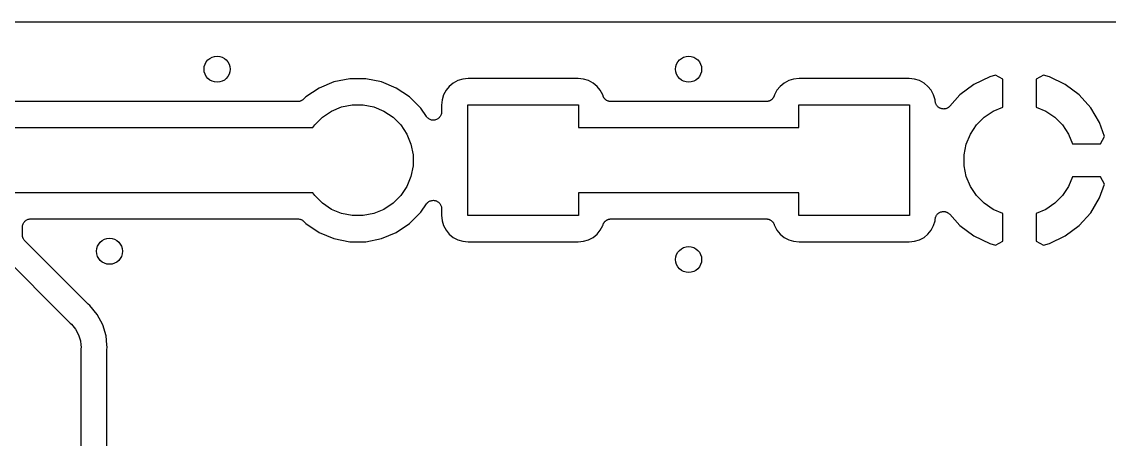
# Model space of a CAD drawing. Extents: x 2.85 to 5.2, y -4.31 to -3.17.
# Drawn here: x 3.897 to 4.554, y -3.419 to -3.166 of the extents above; entities that cross this region are included whole.
import ezdxf

# ---------------------------------------------------------------- set-up
doc = ezdxf.new("R2010")
doc.units = 0
doc.header["$MEASUREMENT"] = 0
doc.layers.add('BLACK', color=7, linetype='CONTINUOUS')

msp = doc.modelspace()

# ---------------------------------------------------------------- linework, layer by layer
at = {"layer": 'BLACK', "linetype": 'CONTINUOUS'}
for p, q in [((2.9922, -3.16634), (4.6636, -3.16634)), ((4.09515, -3.20079), (4.08565, -3.20268)), ((4.10485, -3.20079), (4.09515, -3.20079)), ((4.11435, -3.20268), (4.10485, -3.20079)), ((4.16678, -3.20069), (4.16345, -3.20102)), ((4.23322, -3.20069), (4.16678, -3.20069)), ((4.23655, -3.20102), (4.23322, -3.20069)), ((4.36678, -3.20069), (4.36345, -3.20102)), ((4.43322, -3.20069), (4.36678, -3.20069)), ((4.43655, -3.20102), (4.43322, -3.20069)), ((4.48196, -3.19968), (4.4724, -3.20424)), ((4.48543, -3.19863), (4.48196, -3.19968)), ((4.49, -3.20104), (4.48543, -3.19863)), ((4.51457, -3.19863), (4.51, -3.20104)), ((4.51804, -3.19968), (4.51457, -3.19863)), ((4.5276, -3.20424), (4.51804, -3.19968)), ((4.07669, -3.20639), (4.06863, -3.21177)), ((4.08565, -3.20268), (4.07669, -3.20639)), ((4.12331, -3.20639), (4.11435, -3.20268)), ((4.13137, -3.21177), (4.12331, -3.20639)), ((4.15535, -3.20535), (4.15338, -3.20774)), ((4.15774, -3.20338), (4.15535, -3.20535)), ((4.16048, -3.20192), (4.15774, -3.20338)), ((4.16345, -3.20102), (4.16048, -3.20192)), ((4.23952, -3.20192), (4.23655, -3.20102)), ((4.24226, -3.20338), (4.23952, -3.20192)), ((4.24465, -3.20535), (4.24226, -3.20338)), ((4.24662, -3.20774), (4.24465, -3.20535)), ((4.35535, -3.20535), (4.35338, -3.20774)), ((4.35774, -3.20338), (4.35535, -3.20535)), ((4.36048, -3.20192), (4.35774, -3.20338)), ((4.36345, -3.20102), (4.36048, -3.20192)), ((4.43952, -3.20192), (4.43655, -3.20102)), ((4.44226, -3.20338), (4.43952, -3.20192)), ((4.44465, -3.20535), (4.44226, -3.20338)), ((4.44662, -3.20774), (4.44465, -3.20535)), ((4.4724, -3.20424), (4.464, -3.2105)), ((4.49, -3.21792), (4.49, -3.20104)), ((4.51, -3.20104), (4.51, -3.21792)), ((4.536, -3.2105), (4.5276, -3.20424)), ((4.06608, -3.21397), (4.06567, -3.21419)), ((4.06649, -3.21376), (4.06608, -3.21397)), ((4.06651, -3.21374), (4.06649, -3.21376)), ((4.06653, -3.21373), (4.06651, -3.21374)), ((4.06689, -3.21344), (4.06653, -3.21373)), ((4.06725, -3.21315), (4.06689, -3.21344)), ((4.06729, -3.21312), (4.06725, -3.21315)), ((4.0673, -3.2131), (4.06729, -3.21311)), ((4.06729, -3.21311), (4.06729, -3.21311)), ((4.06729, -3.21311), (4.06729, -3.21312)), ((4.06863, -3.21177), (4.0673, -3.2131)), ((4.13823, -3.21863), (4.13137, -3.21177)), ((4.15102, -3.21345), (4.15069, -3.21678)), ((4.15192, -3.21048), (4.15102, -3.21345)), ((4.15338, -3.20774), (4.15192, -3.21048)), ((4.24808, -3.21048), (4.24662, -3.20774)), ((4.24825, -3.21102), (4.24808, -3.21048)), ((4.24833, -3.21123), (4.24825, -3.21102)), ((4.2484, -3.21144), (4.24833, -3.21123)), ((4.24852, -3.21167), (4.2484, -3.21144)), ((4.24862, -3.21192), (4.24852, -3.21167)), ((4.24874, -3.21211), (4.24862, -3.21192)), ((4.24885, -3.2123), (4.24874, -3.21211)), ((4.24901, -3.21251), (4.24885, -3.2123)), ((4.24916, -3.21273), (4.24901, -3.21251)), ((4.24932, -3.21289), (4.24916, -3.21273)), ((4.24946, -3.21307), (4.24932, -3.21289)), ((4.24966, -3.21324), (4.24946, -3.21307)), ((4.24985, -3.21342), (4.24966, -3.21324)), ((4.25004, -3.21355), (4.24985, -3.21342)), ((4.25021, -3.21369), (4.25004, -3.21355)), ((4.25044, -3.21382), (4.25021, -3.21369)), ((4.25066, -3.21397), (4.25044, -3.21382)), ((4.25087, -3.21405), (4.25066, -3.21397)), ((4.25106, -3.21416), (4.25087, -3.21405)), ((4.34928, -3.214), (4.34907, -3.21408)), ((4.3495, -3.21386), (4.34928, -3.214)), ((4.34973, -3.21373), (4.3495, -3.21386)), ((4.34991, -3.21359), (4.34973, -3.21373)), ((4.3501, -3.21347), (4.34991, -3.21359)), ((4.35029, -3.21328), (4.3501, -3.21347)), ((4.35049, -3.21311), (4.35029, -3.21328)), ((4.35063, -3.21294), (4.35049, -3.21311)), ((4.35079, -3.21279), (4.35063, -3.21294)), ((4.35094, -3.21257), (4.35079, -3.21279)), ((4.35111, -3.21236), (4.35094, -3.21257)), ((4.35122, -3.21217), (4.35111, -3.21236)), ((4.35135, -3.21198), (4.35122, -3.21217)), ((4.35145, -3.21174), (4.35135, -3.21198)), ((4.35158, -3.2115), (4.35145, -3.21174)), ((4.35164, -3.21129), (4.35158, -3.2115)), ((4.35173, -3.21109), (4.35164, -3.21129)), ((4.35175, -3.21102), (4.35173, -3.21109)), ((4.35192, -3.21048), (4.35175, -3.21102)), ((4.35338, -3.20774), (4.35192, -3.21048)), ((4.44808, -3.21048), (4.44662, -3.20774)), ((4.44898, -3.21345), (4.44808, -3.21048)), ((4.44909, -3.21455), (4.44898, -3.21345)), ((4.464, -3.2105), (4.45778, -3.2174)), ((4.54301, -3.21828), (4.536, -3.2105)), ((4.06376, -3.21457), (3.85199, -3.21457)), ((4.06422, -3.21452), (4.06376, -3.21457)), ((4.06468, -3.21448), (4.06422, -3.21452)), ((4.06471, -3.21447), (4.06468, -3.21448)), ((4.06474, -3.21447), (4.06471, -3.21447)), ((4.06518, -3.21434), (4.06474, -3.21447)), ((4.06562, -3.21421), (4.06518, -3.21434)), ((4.06565, -3.2142), (4.06562, -3.21421)), ((4.06567, -3.21419), (4.06565, -3.2142)), ((4.07867, -3.22401), (4.08415, -3.22034)), ((4.08415, -3.22034), (4.09024, -3.21782)), ((4.09024, -3.21782), (4.0967, -3.21654)), ((4.0967, -3.21654), (4.1033, -3.21654)), ((4.1033, -3.21654), (4.10976, -3.21782)), ((4.10976, -3.21782), (4.11585, -3.22034)), ((4.11585, -3.22034), (4.12133, -3.22401)), ((4.14153, -3.22357), (4.13823, -3.21863)), ((4.15069, -3.21678), (4.15069, -3.2208)), ((4.16654, -3.28346), (4.16654, -3.21654)), ((4.16654, -3.21654), (4.23346, -3.21654)), ((4.23346, -3.21654), (4.23346, -3.23031)), ((4.25132, -3.21424), (4.25106, -3.21416)), ((4.25156, -3.21435), (4.25132, -3.21424)), ((4.25178, -3.21439), (4.25156, -3.21435)), ((4.25199, -3.21446), (4.25178, -3.21439)), ((4.25226, -3.21449), (4.25199, -3.21446)), ((4.25252, -3.21454), (4.25226, -3.21449)), ((4.25274, -3.21454), (4.25252, -3.21454)), ((4.25296, -3.21457), (4.25274, -3.21454)), ((4.25303, -3.21457), (4.25296, -3.21457)), ((4.34697, -3.21457), (4.25303, -3.21457)), ((4.34719, -3.21455), (4.34697, -3.21457)), ((4.34741, -3.21455), (4.34719, -3.21455)), ((4.34767, -3.2145), (4.34741, -3.21455)), ((4.34794, -3.21447), (4.34767, -3.2145)), ((4.34815, -3.21441), (4.34794, -3.21447)), ((4.34837, -3.21437), (4.34815, -3.21441)), ((4.34862, -3.21427), (4.34837, -3.21437)), ((4.34887, -3.21419), (4.34862, -3.21427)), ((4.34907, -3.21408), (4.34887, -3.21419)), ((4.36654, -3.23031), (4.36654, -3.21654)), ((4.36654, -3.21654), (4.43346, -3.21654)), ((4.43346, -3.21654), (4.43346, -3.28346)), ((4.44916, -3.2149), (4.44909, -3.21455)), ((4.44922, -3.21526), (4.44916, -3.2149)), ((4.44926, -3.21538), (4.44922, -3.21526)), ((4.44928, -3.2155), (4.44926, -3.21538)), ((4.44942, -3.21584), (4.44928, -3.2155)), ((4.44954, -3.21618), (4.44942, -3.21584)), ((4.44961, -3.21629), (4.44954, -3.21618)), ((4.44965, -3.2164), (4.44961, -3.21629)), ((4.44986, -3.21671), (4.44965, -3.2164)), ((4.45004, -3.21702), (4.44986, -3.21671)), ((4.45013, -3.21711), (4.45004, -3.21702)), ((4.4502, -3.21722), (4.45013, -3.21711)), ((4.45045, -3.21748), (4.4502, -3.21722)), ((4.4507, -3.21775), (4.45045, -3.21748)), ((4.4508, -3.21782), (4.4507, -3.21775)), ((4.45088, -3.21791), (4.4508, -3.21782)), ((4.45119, -3.21811), (4.45088, -3.21791)), ((4.45148, -3.21833), (4.45119, -3.21811)), ((4.45159, -3.21838), (4.45148, -3.21833)), ((4.45169, -3.21845), (4.45159, -3.21838)), ((4.45203, -3.2186), (4.45169, -3.21845)), ((4.45236, -3.21875), (4.45203, -3.2186)), ((4.45248, -3.21878), (4.45236, -3.21875)), ((4.45259, -3.21883), (4.45248, -3.21878)), ((4.45295, -3.21891), (4.45259, -3.21883)), ((4.4533, -3.219), (4.45295, -3.21891)), ((4.45343, -3.219), (4.4533, -3.219)), ((4.45355, -3.21903), (4.45343, -3.219)), ((4.45391, -3.21903), (4.45355, -3.21903)), ((4.45428, -3.21905), (4.45391, -3.21903)), ((4.4544, -3.21903), (4.45428, -3.21905)), ((4.45452, -3.21903), (4.4544, -3.21903)), ((4.45488, -3.21897), (4.45452, -3.21903)), ((4.45524, -3.21892), (4.45488, -3.21897)), ((4.45536, -3.21887), (4.45524, -3.21892)), ((4.45548, -3.21885), (4.45536, -3.21887)), ((4.45582, -3.21871), (4.45548, -3.21885)), ((4.45616, -3.2186), (4.45582, -3.21871)), ((4.45627, -3.21853), (4.45616, -3.2186)), ((4.45639, -3.21849), (4.45627, -3.21853)), ((4.45669, -3.21829), (4.45639, -3.21849)), ((4.45701, -3.2181), (4.45669, -3.21829)), ((4.4571, -3.21802), (4.45701, -3.2181)), ((4.4572, -3.21795), (4.4571, -3.21802)), ((4.45746, -3.2177), (4.4572, -3.21795)), ((4.45774, -3.21745), (4.45746, -3.2177)), ((4.45778, -3.2174), (4.45774, -3.21745)), ((4.47867, -3.22401), (4.48415, -3.22034)), ((4.48415, -3.22034), (4.49, -3.21792)), ((4.51, -3.21792), (4.51585, -3.22034)), ((4.51585, -3.22034), (4.52133, -3.22401)), ((4.54837, -3.22728), (4.54301, -3.21828)), ((4.07401, -3.22867), (4.07867, -3.22401)), ((4.12133, -3.22401), (4.12599, -3.22867)), ((4.14183, -3.22394), (4.14153, -3.22357)), ((4.14214, -3.22432), (4.14183, -3.22394)), ((4.14215, -3.22433), (4.14214, -3.22432)), ((4.14214, -3.22432), (4.14214, -3.22432)), ((4.14252, -3.22464), (4.14215, -3.22433)), ((4.14289, -3.22494), (4.14252, -3.22464)), ((4.1429, -3.22494), (4.14289, -3.22494)), ((4.1429, -3.22495), (4.1429, -3.22494)), ((4.14333, -3.22518), (4.1429, -3.22495)), ((4.14375, -3.2254), (4.14333, -3.22518)), ((4.14376, -3.22541), (4.14375, -3.2254)), ((4.14423, -3.22555), (4.14376, -3.22541)), ((4.14376, -3.22541), (4.14376, -3.22541)), ((4.14468, -3.22569), (4.14423, -3.22555)), ((4.14469, -3.22569), (4.14468, -3.22569)), ((4.14469, -3.2257), (4.14469, -3.22569)), ((4.14518, -3.22575), (4.14469, -3.2257)), ((4.14565, -3.2258), (4.14518, -3.22575)), ((4.14566, -3.22579), (4.14565, -3.2258)), ((4.14567, -3.2258), (4.14566, -3.22579)), ((4.14615, -3.22575), (4.14567, -3.2258)), ((4.14662, -3.22571), (4.14615, -3.22575)), ((4.14663, -3.2257), (4.14662, -3.22571)), ((4.14664, -3.2257), (4.14663, -3.2257)), ((4.14711, -3.22556), (4.14664, -3.2257)), ((4.14756, -3.22543), (4.14711, -3.22556)), ((4.14757, -3.22543), (4.14756, -3.22543)), ((4.148, -3.2252), (4.14757, -3.22543)), ((4.14757, -3.22543), (4.14757, -3.22543)), ((4.14842, -3.22498), (4.148, -3.2252)), ((4.14843, -3.22498), (4.14842, -3.22498)), ((4.14844, -3.22497), (4.14843, -3.22498)), ((4.14881, -3.22467), (4.14844, -3.22497)), ((4.14919, -3.22437), (4.14881, -3.22467)), ((4.1495, -3.22399), (4.14919, -3.22436)), ((4.14919, -3.22436), (4.14919, -3.22436)), ((4.14919, -3.22436), (4.14919, -3.22437)), ((4.14981, -3.22362), (4.1495, -3.22399)), ((4.14982, -3.22361), (4.14981, -3.22362)), ((4.15005, -3.22318), (4.14982, -3.22361)), ((4.14982, -3.22361), (4.14982, -3.22361)), ((4.15028, -3.22277), (4.15005, -3.22318)), ((4.15029, -3.22275), (4.15028, -3.22276)), ((4.15028, -3.22276), (4.15028, -3.22277)), ((4.15043, -3.2223), (4.15029, -3.22275)), ((4.15058, -3.22183), (4.15043, -3.2223)), ((4.15063, -3.22135), (4.15058, -3.22182)), ((4.15058, -3.22182), (4.15058, -3.22183)), ((4.15058, -3.22183), (4.15058, -3.22183)), ((4.15069, -3.22087), (4.15063, -3.22135)), ((4.15069, -3.2208), (4.15069, -3.22085)), ((4.15069, -3.22085), (4.15069, -3.22085)), ((4.15069, -3.22085), (4.15069, -3.22085)), ((4.15069, -3.22085), (4.15069, -3.22087)), ((4.47401, -3.22867), (4.47867, -3.22401)), ((4.52133, -3.22401), (4.52599, -3.22867)), ((3.85097, -3.23031), (4.07291, -3.23031)), ((4.07291, -3.23031), (4.07401, -3.22867)), ((4.12599, -3.22867), (4.12966, -3.23415)), ((4.23346, -3.23031), (4.36654, -3.23031)), ((4.47034, -3.23415), (4.47401, -3.22867)), ((4.52599, -3.22867), (4.52966, -3.23415)), ((4.55131, -3.23556), (4.54837, -3.22728)), ((4.12966, -3.23415), (4.13218, -3.24024)), ((4.13218, -3.24024), (4.13346, -3.2467)), ((4.46654, -3.2467), (4.46782, -3.24024)), ((4.46782, -3.24024), (4.47034, -3.23415)), ((4.52966, -3.23415), (4.53208, -3.24)), ((4.53208, -3.24), (4.54898, -3.24)), ((4.54898, -3.24), (4.55131, -3.23556)), ((4.13346, -3.2467), (4.13346, -3.2533)), ((4.46654, -3.2533), (4.46654, -3.2467)), ((4.13346, -3.2533), (4.13218, -3.25976)), ((4.46782, -3.25976), (4.46654, -3.2533)), ((4.13218, -3.25976), (4.12966, -3.26585)), ((4.47034, -3.26585), (4.46782, -3.25976)), ((4.53208, -3.26), (4.52966, -3.26585)), ((4.54898, -3.26), (4.53208, -3.26)), ((4.55131, -3.26444), (4.54898, -3.26)), ((4.12966, -3.26585), (4.12599, -3.27133)), ((4.47401, -3.27133), (4.47034, -3.26585)), ((4.52966, -3.26585), (4.52599, -3.27133)), ((4.54837, -3.27272), (4.55131, -3.26444)), ((4.07291, -3.26969), (3.8815, -3.26969)), ((4.07401, -3.27133), (4.07291, -3.26969)), ((4.07867, -3.27599), (4.07401, -3.27133)), ((4.12599, -3.27133), (4.12133, -3.27599)), ((4.36654, -3.26969), (4.23346, -3.26969)), ((4.23346, -3.26969), (4.23346, -3.28346)), ((4.36654, -3.28346), (4.36654, -3.26969)), ((4.47867, -3.27599), (4.47401, -3.27133)), ((4.52599, -3.27133), (4.52133, -3.27599)), ((4.54301, -3.28172), (4.54837, -3.27272)), ((4.08415, -3.27966), (4.07867, -3.27599)), ((4.09024, -3.28218), (4.08415, -3.27966)), ((4.11585, -3.27966), (4.10976, -3.28218)), ((4.12133, -3.27599), (4.11585, -3.27966)), ((4.13823, -3.28137), (4.14153, -3.27643)), ((4.14153, -3.27643), (4.14156, -3.27638)), ((4.14156, -3.27638), (4.14157, -3.27637)), ((4.14156, -3.27638), (4.14156, -3.27638)), ((4.14156, -3.27638), (4.14156, -3.27638)), ((4.14157, -3.27637), (4.14189, -3.27599)), ((4.14189, -3.27599), (4.14219, -3.27563)), ((4.14219, -3.27563), (4.1422, -3.27562)), ((4.14219, -3.27563), (4.14219, -3.27563)), ((4.1422, -3.27562), (4.14257, -3.27532)), ((4.14257, -3.27532), (4.14295, -3.27502)), ((4.14295, -3.27502), (4.14296, -3.27502)), ((4.14296, -3.27501), (4.14339, -3.27479)), ((4.14296, -3.27502), (4.14296, -3.27501)), ((4.14339, -3.27479), (4.14381, -3.27457)), ((4.14381, -3.27457), (4.14382, -3.27457)), ((4.14382, -3.27457), (4.14383, -3.27456)), ((4.14383, -3.27456), (4.1443, -3.27443)), ((4.1443, -3.27443), (4.14475, -3.27429)), ((4.14475, -3.27429), (4.14476, -3.27429)), ((4.14476, -3.27429), (4.14526, -3.27425)), ((4.14476, -3.27429), (4.14476, -3.27429)), ((4.14526, -3.27425), (4.14572, -3.2742)), ((4.14572, -3.2742), (4.14573, -3.27421)), ((4.14573, -3.27421), (4.14574, -3.2742)), ((4.14574, -3.2742), (4.14622, -3.27426)), ((4.14622, -3.27426), (4.14669, -3.27431)), ((4.14669, -3.27431), (4.1467, -3.27431)), ((4.1467, -3.27431), (4.14671, -3.27431)), ((4.14671, -3.27431), (4.14716, -3.27445)), ((4.14716, -3.27445), (4.14762, -3.2746)), ((4.14762, -3.2746), (4.14763, -3.2746)), ((4.14763, -3.2746), (4.14764, -3.2746)), ((4.14764, -3.2746), (4.14806, -3.27483)), ((4.14806, -3.27483), (4.14848, -3.27506)), ((4.14848, -3.27506), (4.14849, -3.27506)), ((4.14849, -3.27506), (4.14849, -3.27507)), ((4.14849, -3.27507), (4.14888, -3.27538)), ((4.14888, -3.27538), (4.14923, -3.27568)), ((4.14923, -3.27568), (4.14924, -3.27569)), ((4.14924, -3.27569), (4.14924, -3.27569)), ((4.14924, -3.27569), (4.14955, -3.27607)), ((4.14955, -3.27607), (4.14985, -3.27644)), ((4.14985, -3.27644), (4.14985, -3.27644)), ((4.14985, -3.27644), (4.14986, -3.27645)), ((4.14986, -3.27645), (4.15009, -3.27688)), ((4.15009, -3.27688), (4.15031, -3.2773)), ((4.15031, -3.2773), (4.15031, -3.27731)), ((4.15031, -3.27731), (4.15031, -3.27731)), ((4.15031, -3.27731), (4.15045, -3.27778)), ((4.15045, -3.27778), (4.15059, -3.27823)), ((4.15059, -3.27823), (4.15059, -3.27824)), ((4.15059, -3.27824), (4.15059, -3.27825)), ((4.15059, -3.27825), (4.15064, -3.27873)), ((4.15064, -3.27873), (4.15069, -3.2792)), ((4.15069, -3.2792), (4.15069, -3.28322)), ((4.48415, -3.27966), (4.47867, -3.27599)), ((4.49, -3.28208), (4.48415, -3.27966)), ((4.51585, -3.27966), (4.51, -3.28208)), ((4.52133, -3.27599), (4.51585, -3.27966)), ((3.89921, -3.28657), (3.89958, -3.28627)), ((3.89958, -3.28627), (3.89959, -3.28626)), ((3.89959, -3.28626), (3.89961, -3.28625)), ((3.89961, -3.28625), (3.90002, -3.28603)), ((3.90002, -3.28603), (3.90044, -3.28581)), ((3.90044, -3.28581), (3.90046, -3.28581)), ((3.90046, -3.28581), (3.90047, -3.2858)), ((3.90047, -3.2858), (3.90092, -3.28566)), ((3.90092, -3.28566), (3.90137, -3.28553)), ((3.90137, -3.28553), (3.90139, -3.28553)), ((3.90139, -3.28553), (3.90141, -3.28552)), ((3.90141, -3.28552), (3.90188, -3.28548)), ((3.90188, -3.28548), (3.90234, -3.28543)), ((3.90234, -3.28543), (4.06376, -3.28543)), ((4.06376, -3.28543), (4.06378, -3.28543)), ((4.06378, -3.28543), (4.06378, -3.28543)), ((4.06378, -3.28543), (4.06378, -3.28543)), ((4.06378, -3.28543), (4.06383, -3.28543)), ((4.06383, -3.28543), (4.06429, -3.28549)), ((4.06429, -3.28549), (4.06475, -3.28553)), ((4.06475, -3.28553), (4.06478, -3.28554)), ((4.06478, -3.28554), (4.0648, -3.28554)), ((4.0648, -3.28554), (4.06525, -3.28568)), ((4.06525, -3.28568), (4.06569, -3.28582)), ((4.06569, -3.28582), (4.06571, -3.28583)), ((4.06571, -3.28583), (4.06573, -3.28584)), ((4.06573, -3.28584), (4.06614, -3.28606)), ((4.06614, -3.28606), (4.06655, -3.28628)), ((4.06655, -3.28628), (4.06657, -3.28629)), ((4.06657, -3.28629), (4.06659, -3.28631)), ((4.06659, -3.28631), (4.06694, -3.2866)), ((4.0967, -3.28346), (4.09024, -3.28218)), ((4.1033, -3.28346), (4.0967, -3.28346)), ((4.10976, -3.28218), (4.1033, -3.28346)), ((4.13137, -3.28823), (4.13823, -3.28137)), ((4.15069, -3.28322), (4.15102, -3.28655)), ((4.23346, -3.28346), (4.16654, -3.28346)), ((4.25009, -3.28641), (4.25027, -3.28627)), ((4.25027, -3.28627), (4.2505, -3.28614)), ((4.2505, -3.28614), (4.25072, -3.286)), ((4.25072, -3.286), (4.25093, -3.28592)), ((4.25093, -3.28592), (4.25113, -3.28581)), ((4.25113, -3.28581), (4.25138, -3.28573)), ((4.25138, -3.28573), (4.25163, -3.28563)), ((4.25163, -3.28563), (4.25185, -3.28559)), ((4.25185, -3.28559), (4.25206, -3.28553)), ((4.25206, -3.28553), (4.25233, -3.2855)), ((4.25233, -3.2855), (4.25259, -3.28545)), ((4.25259, -3.28545), (4.25281, -3.28545)), ((4.25281, -3.28545), (4.25303, -3.28543)), ((4.25303, -3.28543), (4.34697, -3.28543)), ((4.34697, -3.28543), (4.34704, -3.28543)), ((4.34704, -3.28543), (4.34726, -3.28546)), ((4.34726, -3.28546), (4.34748, -3.28546)), ((4.34748, -3.28546), (4.34774, -3.28551)), ((4.34774, -3.28551), (4.34801, -3.28554)), ((4.34801, -3.28554), (4.34822, -3.28561)), ((4.34822, -3.28561), (4.34844, -3.28565)), ((4.34844, -3.28565), (4.34868, -3.28576)), ((4.34868, -3.28576), (4.34894, -3.28584)), ((4.34894, -3.28584), (4.34913, -3.28595)), ((4.34913, -3.28595), (4.34934, -3.28603)), ((4.34934, -3.28603), (4.34956, -3.28618)), ((4.34956, -3.28618), (4.34979, -3.28631)), ((4.34979, -3.28631), (4.34996, -3.28645)), ((4.43346, -3.28346), (4.36654, -3.28346)), ((4.44898, -3.28655), (4.44909, -3.28545)), ((4.44909, -3.28545), (4.4491, -3.28539)), ((4.4491, -3.28539), (4.44918, -3.28503)), ((4.44918, -3.28503), (4.44923, -3.28467)), ((4.44923, -3.28467), (4.44928, -3.28455)), ((4.44928, -3.28455), (4.4493, -3.28443)), ((4.4493, -3.28443), (4.44945, -3.2841)), ((4.44945, -3.2841), (4.44957, -3.28376)), ((4.44957, -3.28376), (4.44964, -3.28365)), ((4.44964, -3.28365), (4.44969, -3.28353)), ((4.44969, -3.28353), (4.44989, -3.28323)), ((4.44989, -3.28323), (4.45008, -3.28292)), ((4.45008, -3.28292), (4.45017, -3.28283)), ((4.45017, -3.28283), (4.45024, -3.28273)), ((4.45024, -3.28273), (4.4505, -3.28247)), ((4.4505, -3.28247), (4.45075, -3.28221)), ((4.45075, -3.28221), (4.45085, -3.28213)), ((4.45085, -3.28213), (4.45094, -3.28205)), ((4.45094, -3.28205), (4.45124, -3.28185)), ((4.45124, -3.28185), (4.45154, -3.28163)), ((4.45154, -3.28163), (4.45165, -3.28158)), ((4.45165, -3.28158), (4.45175, -3.28151)), ((4.45175, -3.28151), (4.45209, -3.28138)), ((4.45209, -3.28138), (4.45242, -3.28122)), ((4.45242, -3.28122), (4.45254, -3.28119)), ((4.45254, -3.28119), (4.45266, -3.28115)), ((4.45266, -3.28115), (4.45302, -3.28108)), ((4.45302, -3.28108), (4.45337, -3.28099)), ((4.45337, -3.28099), (4.45349, -3.28099)), ((4.45349, -3.28099), (4.45362, -3.28097)), ((4.45362, -3.28097), (4.45398, -3.28097)), ((4.45398, -3.28097), (4.45435, -3.28095)), ((4.45435, -3.28095), (4.45447, -3.28097)), ((4.45447, -3.28097), (4.45459, -3.28097)), ((4.45459, -3.28097), (4.45495, -3.28105)), ((4.45495, -3.28105), (4.45531, -3.2811)), ((4.45531, -3.2811), (4.45543, -3.28114)), ((4.45543, -3.28114), (4.45555, -3.28117)), ((4.45555, -3.28117), (4.45589, -3.28131)), ((4.45589, -3.28131), (4.45623, -3.28143)), ((4.45623, -3.28143), (4.45633, -3.2815)), ((4.45633, -3.2815), (4.45645, -3.28155)), ((4.45645, -3.28155), (4.45675, -3.28175)), ((4.45675, -3.28175), (4.45706, -3.28194)), ((4.45706, -3.28194), (4.45715, -3.28202)), ((4.45715, -3.28202), (4.45726, -3.28209)), ((4.45726, -3.28209), (4.45751, -3.28235)), ((4.45751, -3.28235), (4.45778, -3.2826)), ((4.45778, -3.2826), (4.464, -3.2895)), ((4.49, -3.29896), (4.49, -3.28208)), ((4.51, -3.28208), (4.51, -3.29896)), ((4.536, -3.2895), (4.54301, -3.28172)), ((3.89734, -3.29036), (3.8974, -3.28989)), ((3.89734, -3.2904), (3.89734, -3.29036)), ((3.89734, -3.29043), (3.89734, -3.2904)), ((3.89734, -3.2904), (3.89734, -3.2904)), ((3.89734, -3.2904), (3.89734, -3.2904)), ((3.89734, -3.29516), (3.89734, -3.29043)), ((3.8974, -3.28989), (3.89745, -3.28943)), ((3.89745, -3.28939), (3.8976, -3.28894)), ((3.89745, -3.28941), (3.89745, -3.28939)), ((3.89745, -3.28943), (3.89745, -3.28941)), ((3.8976, -3.28894), (3.89774, -3.2885)), ((3.89774, -3.28848), (3.89775, -3.28846)), ((3.89774, -3.2885), (3.89774, -3.28848)), ((3.89775, -3.28846), (3.89798, -3.28805)), ((3.89798, -3.28805), (3.8982, -3.28764)), ((3.8982, -3.28764), (3.89821, -3.28762)), ((3.89821, -3.28762), (3.89822, -3.28761)), ((3.89822, -3.28761), (3.89852, -3.28725)), ((3.89852, -3.28725), (3.89882, -3.28689)), ((3.89882, -3.28689), (3.89883, -3.28687)), ((3.89883, -3.28687), (3.89885, -3.28686)), ((3.89885, -3.28686), (3.89921, -3.28657)), ((4.06694, -3.2866), (4.0673, -3.2869)), ((4.0673, -3.2869), (4.06863, -3.28823)), ((4.06863, -3.28823), (4.07669, -3.29361)), ((4.12331, -3.29361), (4.13137, -3.28823)), ((4.15102, -3.28655), (4.15192, -3.28952)), ((4.15192, -3.28952), (4.15338, -3.29226)), ((4.15338, -3.29226), (4.15535, -3.29465)), ((4.24465, -3.29465), (4.24662, -3.29226)), ((4.24662, -3.29226), (4.24808, -3.28952)), ((4.24808, -3.28952), (4.24825, -3.28898)), ((4.24825, -3.28898), (4.24827, -3.28891)), ((4.24827, -3.28891), (4.24836, -3.28871)), ((4.24836, -3.28871), (4.24842, -3.2885)), ((4.24842, -3.2885), (4.24855, -3.28826)), ((4.24855, -3.28826), (4.24865, -3.28802)), ((4.24865, -3.28802), (4.24878, -3.28783)), ((4.24878, -3.28783), (4.24889, -3.28764)), ((4.24889, -3.28764), (4.24906, -3.28743)), ((4.24906, -3.28743), (4.24921, -3.28721)), ((4.24921, -3.28721), (4.24937, -3.28706)), ((4.24937, -3.28706), (4.24951, -3.28689)), ((4.24951, -3.28689), (4.24971, -3.28672)), ((4.24971, -3.28672), (4.2499, -3.28653)), ((4.2499, -3.28653), (4.25009, -3.28641)), ((4.34996, -3.28645), (4.35015, -3.28658)), ((4.35015, -3.28658), (4.35034, -3.28676)), ((4.35034, -3.28676), (4.35054, -3.28693)), ((4.35054, -3.28693), (4.35068, -3.28711)), ((4.35068, -3.28711), (4.35084, -3.28727)), ((4.35084, -3.28727), (4.35099, -3.28749)), ((4.35099, -3.28749), (4.35115, -3.2877)), ((4.35115, -3.2877), (4.35126, -3.28789)), ((4.35126, -3.28789), (4.35138, -3.28808)), ((4.35138, -3.28808), (4.35148, -3.28833)), ((4.35148, -3.28833), (4.3516, -3.28856)), ((4.3516, -3.28856), (4.35167, -3.28877)), ((4.35167, -3.28877), (4.35175, -3.28898)), ((4.35175, -3.28898), (4.35192, -3.28952)), ((4.35192, -3.28952), (4.35338, -3.29226)), ((4.35338, -3.29226), (4.35535, -3.29465)), ((4.44465, -3.29465), (4.44662, -3.29226)), ((4.44662, -3.29226), (4.44808, -3.28952)), ((4.44808, -3.28952), (4.44898, -3.28655)), ((4.464, -3.2895), (4.4724, -3.29576)), ((4.5276, -3.29576), (4.536, -3.2895)), ((3.89739, -3.29562), (3.89734, -3.29516)), ((3.89743, -3.29608), (3.89739, -3.29562)), ((3.89744, -3.29611), (3.89743, -3.29608)), ((3.89744, -3.29613), (3.89744, -3.29611)), ((3.89757, -3.29658), (3.89744, -3.29613)), ((3.8977, -3.29702), (3.89757, -3.29658)), ((3.89771, -3.29704), (3.8977, -3.29702)), ((3.89772, -3.29707), (3.89771, -3.29704)), ((3.89794, -3.29748), (3.89772, -3.29707)), ((3.89815, -3.29789), (3.89794, -3.29748)), ((3.89817, -3.29791), (3.89815, -3.29789)), ((3.89818, -3.29793), (3.89817, -3.29791)), ((3.89847, -3.29829), (3.89818, -3.29793)), ((3.89876, -3.29865), (3.89847, -3.29829)), ((3.8988, -3.29869), (3.89876, -3.29865)), ((3.89881, -3.2987), (3.8988, -3.29869)), ((3.8988, -3.29869), (3.8988, -3.29869)), ((3.8988, -3.29869), (3.8988, -3.29869)), ((3.93664, -3.33653), (3.89881, -3.2987)), ((4.07669, -3.29361), (4.08565, -3.29732)), ((4.08565, -3.29732), (4.09515, -3.29921)), ((4.09515, -3.29921), (4.10485, -3.29921)), ((4.10485, -3.29921), (4.11435, -3.29732)), ((4.11435, -3.29732), (4.12331, -3.29361)), ((4.15535, -3.29465), (4.15774, -3.29662)), ((4.15774, -3.29662), (4.16048, -3.29808)), ((4.16048, -3.29808), (4.16345, -3.29898)), ((4.16345, -3.29898), (4.16678, -3.29931)), ((4.16678, -3.29931), (4.23322, -3.29931)), ((4.23322, -3.29931), (4.23655, -3.29898)), ((4.23655, -3.29898), (4.23952, -3.29808)), ((4.23952, -3.29808), (4.24226, -3.29662)), ((4.24226, -3.29662), (4.24465, -3.29465)), ((4.35535, -3.29465), (4.35774, -3.29662)), ((4.35774, -3.29662), (4.36048, -3.29808)), ((4.36048, -3.29808), (4.36345, -3.29898)), ((4.36345, -3.29898), (4.36678, -3.29931)), ((4.36678, -3.29931), (4.43322, -3.29931)), ((4.43322, -3.29931), (4.43655, -3.29898)), ((4.43655, -3.29898), (4.43952, -3.29808)), ((4.43952, -3.29808), (4.44226, -3.29662)), ((4.44226, -3.29662), (4.44465, -3.29465)), ((4.4724, -3.29576), (4.48196, -3.30032)), ((4.48543, -3.30137), (4.49, -3.29896)), ((4.51, -3.29896), (4.51457, -3.30137)), ((4.51804, -3.30032), (4.5276, -3.29576)), ((3.8815, -3.30366), (3.92623, -3.34839)), ((4.48196, -3.30032), (4.48543, -3.30137)), ((4.51457, -3.30137), (4.51804, -3.30032)), ((3.93681, -3.33667), (3.93664, -3.33653)), ((3.93695, -3.33682), (3.93681, -3.33667)), ((3.93701, -3.33686), (3.93695, -3.33682)), ((3.93817, -3.33782), (3.93701, -3.33686)), ((3.9426, -3.34321), (3.93817, -3.33782)), ((3.94589, -3.34937), (3.9426, -3.34321)), ((3.92623, -3.34839), (3.92698, -3.34901)), ((3.92698, -3.34901), (3.92944, -3.352)), ((3.92944, -3.352), (3.93127, -3.35542)), ((3.94791, -3.35605), (3.94589, -3.34937)), ((3.93127, -3.35542), (3.93239, -3.35913)), ((3.94845, -3.36149), (3.94791, -3.35605)), ((3.93239, -3.35913), (3.93263, -3.36156)), ((3.93263, -3.36156), (3.93277, -3.36299)), ((3.93277, -3.36299), (3.93268, -3.36396)), ((3.93268, -3.36396), (3.93268, -3.72984)), ((3.94843, -3.36491), (3.94845, -3.3647)), ((3.94843, -3.36498), (3.94843, -3.36491)), ((3.94843, -3.72124), (3.94843, -3.36498)), ((3.94845, -3.3615), (3.94845, -3.36149)), ((3.9486, -3.36299), (3.94845, -3.3615)), ((3.94845, -3.36449), (3.9486, -3.36299)), ((3.94845, -3.3647), (3.94845, -3.36449))]:
    msp.add_line(p, q, dxfattribs=at)
at = {"layer": 'BLACK'}
for centre in [(4.015, -3.195), (4.3, -3.195), (3.95, -3.305), (4.3, -3.31)]:
    msp.add_circle(centre, 0.00787, dxfattribs=at)

doc.saveas('drawing.dxf')
